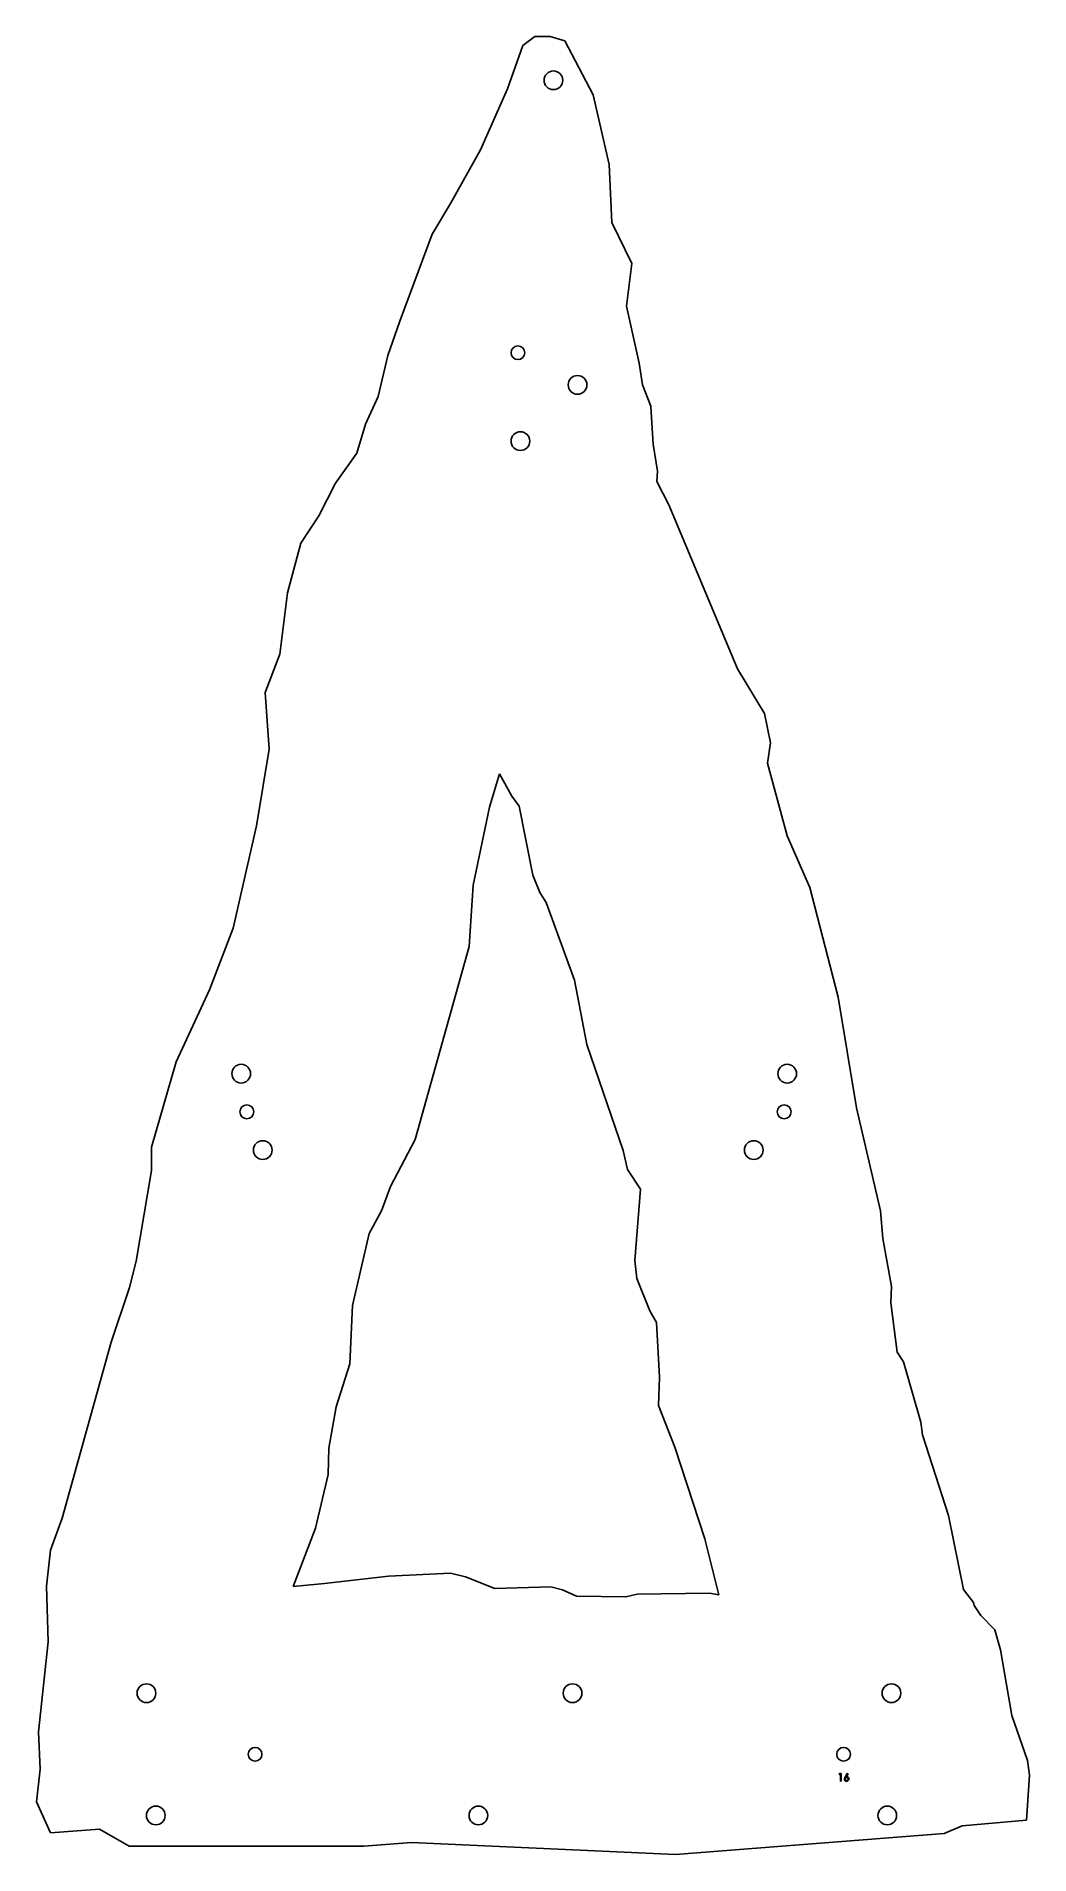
# Model space of a CAD drawing. Header units: millimetres. Extents: x 68 to 718, y 162 to 1352.
import ezdxf

# ---------------------------------------------------------------- set-up
doc = ezdxf.new("R2010")
doc.units = ezdxf.units.MM
doc.linetypes.add('SLD-Durchgehend', pattern=[0])

msp = doc.modelspace()

# ---------------------------------------------------------------- linework, layer by layer
at = {"color": 7, "linetype": 'SLD-Durchgehend', "lineweight": 25}
for p, q in [((386.8, 1346.2), (376.7, 1317.8)), ((394.6, 1352.1), (386.8, 1346.2)), ((404.6, 1352.1), (394.6, 1352.1)), ((414.3, 1349.2), (404.6, 1352.1)), ((432.9, 1313.8), (414.3, 1349.2)), ((376.7, 1317.8), (359, 1277.9)), ((443.3, 1268.4), (432.9, 1313.8)), ((359, 1277.9), (339.5, 1242.8)), ((443.3, 1268.4), (445.1, 1230.4)), ((339.5, 1242.8), (327.4, 1222.7)), ((445.1, 1230.4), (458.1, 1203.6)), ((327.4, 1222.7), (306.4, 1165.7)), ((458.1, 1203.6), (454.6, 1175.6)), ((454.6, 1175.6), (462.9, 1138.4)), ((306.4, 1165.7), (298.5, 1143.3)), ((292.2, 1116.6), (298.5, 1143.3)), ((462.9, 1138.4), (465.1, 1124.2)), ((465.1, 1124.2), (470.5, 1110.2)), ((283.8, 1098.4), (292.2, 1116.6)), ((470.5, 1110.2), (470.8, 1106)), ((278.1, 1079.5), (283.8, 1098.4)), ((470.8, 1106), (472, 1085.2)), ((472, 1085.2), (475, 1067.6)), ((264.3, 1059.7), (278.1, 1079.5)), ((253.2, 1038.4), (264.3, 1059.7)), ((475, 1067.6), (474.5, 1060.8)), ((474.5, 1060.8), (482.3, 1045.5)), ((241.5, 1020.5), (253.2, 1038.4)), ((482.3, 1045.5), (527.3, 938.3)), ((232.8, 988.1), (241.5, 1020.5)), ((227.8, 947.9), (232.8, 988.1)), ((218.2, 922.9), (227.8, 947.9)), ((527.3, 938.3), (544.9, 909.1)), ((220.7, 885.7), (218.2, 922.9)), ((544.9, 909.1), (548.8, 889.9)), ((212.4, 835.5), (220.7, 885.7)), ((548.8, 889.9), (546.8, 876.6)), ((364.9, 847.8), (371.5, 869.5)), ((371.5, 869.5), (379.7, 854.9)), ((546.8, 876.6), (559.8, 829.1)), ((354.3, 796.8), (364.9, 847.8)), ((379.7, 854.9), (384.5, 848.5)), ((384.5, 848.5), (393.4, 803.2)), ((197.3, 768.7), (212.4, 835.5)), ((559.8, 829.1), (574.6, 795.1)), ((393.4, 803.2), (398, 791.9)), ((351.6, 756.6), (354.3, 796.8)), ((398, 791.9), (402, 785.3)), ((402, 785.3), (420.7, 734.6)), ((574.6, 795.1), (593.1, 723.5)), ((181.8, 728.3), (197.3, 768.7)), ((316.4, 630.4), (351.6, 756.6)), ((159.9, 681.1), (181.8, 728.3)), ((420.7, 734.6), (428.7, 692.4)), ((593.1, 723.5), (605.1, 651.1)), ((428.7, 692.4), (452.4, 623.1)), ((143.7, 625.2), (159.9, 681.1)), ((605.1, 651.1), (620.8, 583.7)), ((143.7, 610.1), (143.7, 625.2)), ((300.1, 599.5), (316.4, 630.4)), ((452.4, 623.1), (455.3, 610.6)), ((133.7, 550.8), (143.7, 610.1)), ((455.3, 610.6), (463.9, 597.9)), ((294.2, 583.6), (300.1, 599.5)), ((463.9, 597.9), (460, 551.1)), ((286.3, 568.8), (294.2, 583.6)), ((620.8, 583.7), (622.3, 565.5)), ((275.3, 521.7), (286.3, 568.8)), ((622.3, 565.5), (628.1, 534.2)), ((129.3, 533.5), (133.7, 550.8)), ((460, 551.1), (461.4, 539.3)), ((461.4, 539.3), (469.9, 518.3)), ((117.4, 497.8), (129.3, 533.5)), ((628.1, 534.2), (627.6, 523.4)), ((273.5, 483.6), (275.3, 521.7)), ((469.9, 518.3), (474.3, 510.5)), ((627.6, 523.4), (631.7, 491.2)), ((474.3, 510.5), (476.2, 474.8)), ((117.4, 497.8), (85.4, 382.5)), ((631.7, 491.2), (635.9, 484.9)), ((264.6, 455.4), (273.5, 483.6)), ((635.9, 484.9), (647.2, 445.3)), ((476.2, 474.8), (475.6, 456.3)), ((259.9, 428.3), (264.6, 455.4)), ((475.6, 456.3), (486.3, 429)), ((647.2, 445.3), (648.4, 437.1)), ((486.3, 429), (505.9, 369.1)), ((648.4, 437.1), (665.4, 384.2)), ((259.5, 411.2), (259.9, 428.3)), ((251.2, 376), (259.5, 411.2)), ((77.7, 361.5), (85.4, 382.5)), ((665.4, 384.2), (675.2, 335.9)), ((236.5, 337.9), (251.2, 376)), ((505.9, 369.1), (515, 332.3)), ((75.1, 338.1), (77.7, 361.5)), ((339.5, 346.5), (298.8, 344.5)), ((349.2, 344.2), (339.5, 346.5)), ((76.1, 301.6), (75.1, 338.1)), ((256.9, 339.7), (236.5, 337.9)), ((298.8, 344.5), (256.9, 339.7)), ((368.5, 336.5), (349.2, 344.2)), ((405.1, 337.5), (368.5, 336.5)), ((412.8, 335.6), (405.1, 337.5)), ((422, 331.6), (412.8, 335.6)), ((508.9, 333.4), (461.7, 332.9)), ((515, 332.3), (508.9, 333.4)), ((675.2, 335.9), (681.7, 327.4)), ((454.3, 331), (422, 331.6)), ((461.7, 332.9), (454.3, 331)), ((682.2, 325.4), (681.7, 327.4)), ((682.2, 325.4), (686.6, 318.8)), ((686.6, 318.8), (695.6, 309.4)), ((695.6, 309.4), (699.4, 296.4)), ((69.8, 242.8), (76.1, 301.6)), ((699.4, 296.4), (706.8, 253.4)), ((706.8, 253.4), (717, 224)), ((71, 218.2), (69.8, 242.8)), ((68.5, 197), (71, 218.2)), ((718.4, 214.3), (716.3, 185)), ((717, 224), (718.4, 214.3)), ((77.7, 176.6), (68.5, 197)), ((109.7, 179.1), (77.7, 176.6)), ((109.7, 179.1), (129.2, 167.9)), ((662.4, 176.1), (674.2, 181.3)), ((716.3, 185), (674.2, 181.3)), ((129.2, 167.9), (282.7, 167.9)), ((282.7, 167.9), (314, 170.3)), ((314, 170.3), (486.6, 162.4)), ((486.6, 162.4), (662.4, 176.1))]:
    msp.add_line(p, q, dxfattribs=at)
at = {"color": 2, "linetype": 'SLD-Durchgehend', "lineweight": 25, "true_color": 0xffff00}
for p, q in [((593.8, 214.9), (594.1, 215.5)), ((594.6, 214.9), (593.8, 214.9)), ((594.1, 215.5), (595.1, 215.5)), ((594.6, 210.5), (594.6, 214.9)), ((595.1, 215.5), (595.1, 210.5)), ((597.7, 213.3), (599.2, 215.6)), ((599.6, 215.3), (598.3, 213.3)), ((599.2, 215.6), (599.6, 215.3)), ((595.1, 210.5), (594.6, 210.5))]:
    msp.add_line(p, q, dxfattribs=at)
at = {"color": 2, "linetype": 'SLD-Durchgehend', "lineweight": 25, "true_color": 0xffff00, "flags": 128}
for points in [[(597.2, 211.9), (597.4, 212.7), (597.7, 213.3)], [(598.3, 213.3), (598.5, 213.3), (598.8, 213.3)]]:
    msp.add_lwpolyline(points, dxfattribs=at)
at = {"color": 7, "linetype": 'SLD-Durchgehend', "lineweight": 25}
for centre, radius in [((406.8, 1323.4), 6.12), ((383.6, 1145.1), 4.5), ((422.6, 1124.1), 6.13), ((385.2, 1087.3), 6.12), ((202.5, 673.4), 6.12), ((559.8, 673.4), 6.12), ((206.2, 648.4), 4.5), ((557.8, 648.4), 4.5), ((216.6, 623.4), 6.12), ((537.9, 623.4), 6.12), ((140.5, 268), 6.12), ((419.3, 268), 6.12), ((628, 268), 6.12), ((211.6, 228), 4.5), ((596.7, 228), 4.5), ((146.6, 188), 6.12), ((357.7, 188), 6.12), ((625.3, 188), 6.12)]:
    msp.add_circle(centre, radius, dxfattribs=at)
at = {"color": 2, "linetype": 'SLD-Durchgehend', "lineweight": 25, "true_color": 0xffff00}
for centre, radius, start, end in [((598.7, 211.8), 1.5, 179.2034, 270.4943), ((598.6, 211.8), 0.994, 86.7523, 180.1635), ((598.7, 211.9), 1.04, 182.7038, 272.6965), ((598.7, 211.8), 1.07, 3.7514, 93.4248), ((598.7, 211.9), 1.52, 268.5584, 0.2916), ((598.8, 211.9), 1.03, 266.8809, 357.7188), ((598.8, 211.9), 1.46, 359.196, 90.8814)]:
    msp.add_arc(centre, radius, start, end, dxfattribs=at)

doc.saveas('drawing.dxf')
